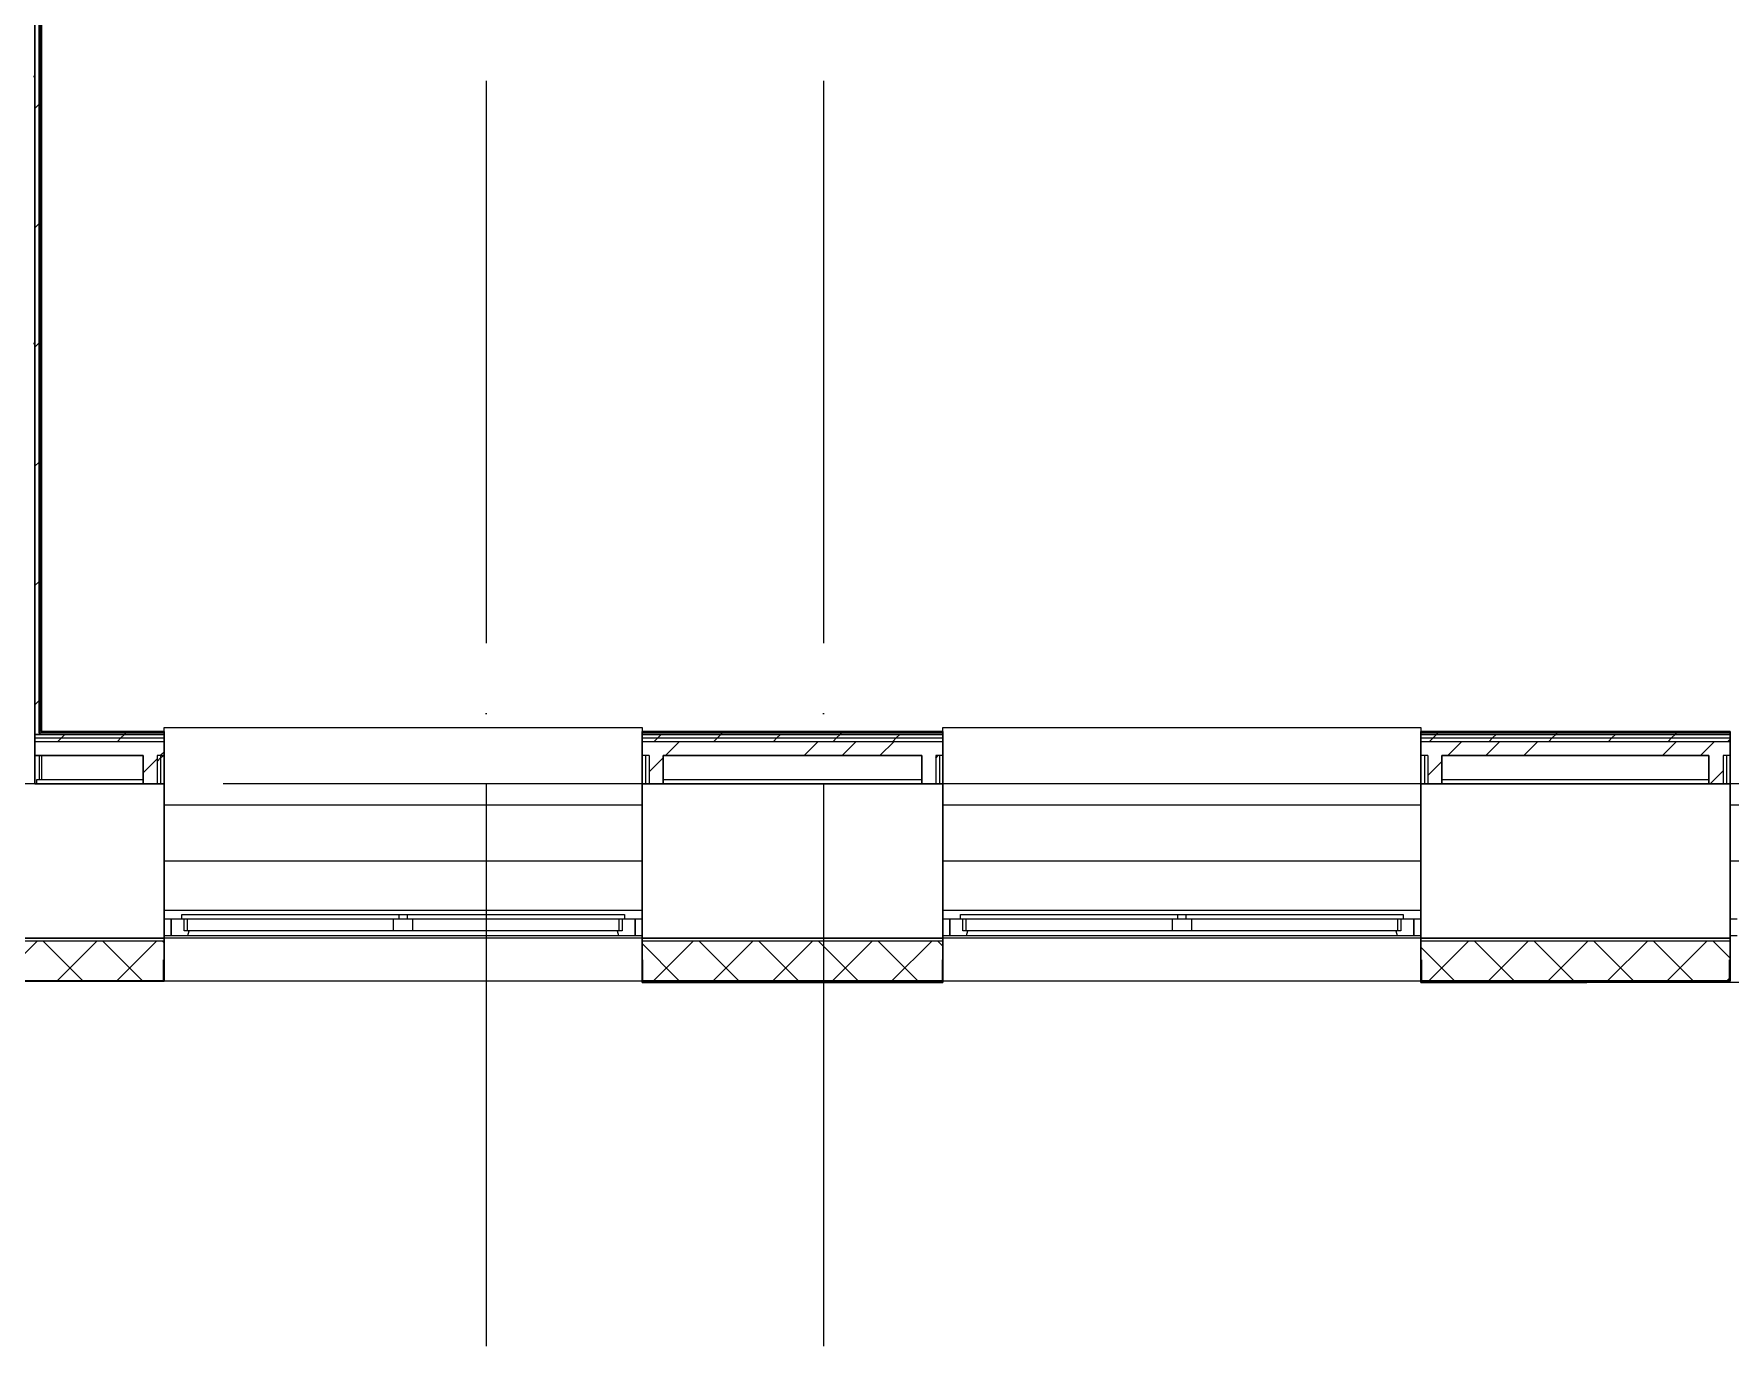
# Model space of a CAD drawing. Header units: millimetres. Extents: x -586848 to 520591, y -385801 to 675781.
# Drawn here: x -49067 to -43034, y 610581 to 615233 of the extents above; entities that cross this region are included whole.
import ezdxf

# ---------------------------------------------------------------- set-up
doc = ezdxf.new("R2010")
doc.units = ezdxf.units.MM
doc.linetypes.add('ADSK_Линия сетки', pattern=[25, 20, -2.5, 0, -2.5])
for name, color, linetype, lineweight in [('_ Окна', 7, 'Continuous', 9), ('Ограждение', 252, 'Continuous', 9), ('Окна', 252, 'Continuous', 9), ('Оси', 252, 'Continuous', 9), ('Стены внутренние', 7, 'Continuous', 18), ('Стены наружные', 7, 'Continuous', 18), ('Стены штриховка', 7, 'Continuous', 9)]:
    doc.layers.add(name, color=color, linetype=linetype, lineweight=lineweight)

# ---------------------------------------------------------------- blocks, each defined once
blk = doc.blocks.new('1 этаж')
at = {"layer": 'Стены наружные', "lineweight": 9, "true_color": 0x636466}
h = blk.add_hatch(dxfattribs=at)
h.set_pattern_fill('FP_41', color=251, style=0, pattern_type=2)
h.set_pattern_definition([(180, (-32119.82, 96), (-1e-14, -100), [])])
h.paths.add_polyline_path([(-66005.8, -20703.7), (-64730.8, -20703.7), (-64730.8, -20693.7), (-66005.8, -20693.7)])
h.paths.add_polyline_path([(2117.4, -20703.7), (2694.2, -20703.7), (2694.2, -20693.7), (1409.2, -20693.7), (1409.2, -20703.7)])
h.paths.add_polyline_path([(-63030.8, -20703.7), (-61880.8, -20703.7), (-61880.8, -20693.7), (-63030.8, -20693.7)])
h.paths.add_polyline_path([(-752.8, -20703.7), (-290.8, -20703.7), (-290.8, -20693.7), (-1390.8, -20693.7), (-1390.8, -20703.7)])
h.paths.add_polyline_path([(-60180.8, -20703.7), (-59050.8, -20703.7), (-59050.8, -20693.7), (-60180.8, -20693.7)])
h.paths.add_polyline_path([(-3623, -20703.7), (-3090.8, -20703.7), (-3090.8, -20693.7), (-4165.8, -20693.7), (-4165.8, -20703.7)])
h.paths.add_polyline_path([(-57350.8, -20703.7), (-56240.8, -20703.7), (-56240.8, -20693.7), (-57350.8, -20693.7)])
h.paths.add_polyline_path([(-5865.8, -20703.7), (-5865.8, -20693.7), (-6960.8, -20693.7), (-6960.8, -20703.7), (-6493.2, -20703.7)])
h.paths.add_polyline_path([(-54540.8, -20703.7), (-53450.8, -20703.7), (-53450.8, -20693.7), (-54540.8, -20693.7)])
h.paths.add_polyline_path([(-8660.8, -20703.7), (-8660.8, -20693.7), (-9765.8, -20693.7), (-9765.8, -20703.7), (-9363.4, -20703.7)])
h.paths.add_polyline_path([(-51750.8, -20703.7), (-50620.8, -20703.7), (-50620.8, -20693.7), (-51750.8, -20693.7)])
h.paths.add_polyline_path([(-11516, -20703.7), (-11465.8, -20703.7), (-11465.8, -20693.7), (-12545.8, -20693.7), (-12545.8, -20703.7), (-12233.6, -20703.7)])
h.paths.add_polyline_path([(-48920.8, -20703.7), (-47800.8, -20703.7), (-47800.8, -20693.7), (-48920.8, -20693.7)])
h.paths.add_polyline_path([(-14245.8, -20703.7), (-14245.8, -20693.7), (-15320.8, -20693.7), (-15320.8, -20703.7), (-14386.2, -20703.7)])
h.paths.add_polyline_path([(-46100.8, -20703.7), (-45030.8, -20703.7), (-45030.8, -20693.7), (-46100.8, -20693.7)])
h.paths.add_polyline_path([(-17256.4, -20703.7), (-17020.8, -20703.7), (-17020.8, -20693.7), (-18120.8, -20693.7), (-18120.8, -20703.7), (-17974, -20703.7)])
h.paths.add_polyline_path([(-43330.8, -20703.7), (-42230.8, -20703.7), (-42230.8, -20693.7), (-43330.8, -20693.7)])
h.paths.add_polyline_path([(-19820.8, -20703.7), (-19820.8, -20693.7), (-20920.8, -20693.7), (-20920.8, -20703.7), (-20126.6, -20703.7)])
h.paths.add_polyline_path([(-40530.8, -20703.7), (-39400.8, -20703.7), (-39400.8, -20693.7), (-40530.8, -20693.7)])
h.paths.add_polyline_path([(-22620.8, -20703.7), (-22620.8, -20693.7), (-23700.8, -20693.7), (-23700.8, -20703.7), (-22996.8, -20703.7)])
h.paths.add_polyline_path([(-25867, -20703.7), (-25400.8, -20703.7), (-25400.8, -20693.7), (-26500.8, -20693.7), (-26500.8, -20703.7), (-26498.8, -20703.7)])
h.paths.add_polyline_path([(-37700.8, -20703.7), (-36590.8, -20703.7), (-36590.8, -20693.7), (-37700.8, -20693.7)])
h.paths.add_polyline_path([(-28202.8, -20703.7), (-28200.8, -20703.7), (-28200.8, -20693.7), (-29240.8, -20693.7), (-29239.8, -20703.7), (-28378.4, -20703.7)])
h.paths.add_polyline_path([(-34890.8, -20703.7), (-33780.8, -20703.7), (-33780.8, -20693.7), (-34890.8, -20693.7)])
h.paths.add_polyline_path([(-30940.8, -20703.7), (-30940.8, -20693.7), (-32080.8, -20693.7), (-32079.8, -20703.7), (-31090.8, -20703.7)])
at = {"layer": '_ Окна', "color": 251, "true_color": 0x636466}
for p, q in [((-47775.8, -20625.7), (-47800.8, -20625.7)), ((-47775.8, -20683.7), (-47775.8, -20625.7)), ((-46100.8, -20625.7), (-46125.8, -20625.7)), ((-46125.8, -20625.7), (-46125.8, -20683.7)), ((-45005.8, -20625.7), (-45030.8, -20625.7)), ((-45005.8, -20683.7), (-45005.8, -20625.7)), ((-43330.8, -20625.7), (-43355.8, -20625.7)), ((-43355.8, -20625.7), (-43355.8, -20683.7)), ((-42205.8, -20625.7), (-42230.8, -20625.7)), ((-47800.8, -20683.7), (-47775.8, -20683.7)), ((-46125.8, -20683.7), (-46100.8, -20683.7)), ((-45030.8, -20683.7), (-45005.8, -20683.7)), ((-43355.8, -20683.7), (-43330.8, -20683.7)), ((-42230.8, -20683.7), (-42205.8, -20683.7))]:
    blk.add_line(p, q, dxfattribs=at)
at = {"layer": '_ Окна', "color": 251, "lineweight": 18, "true_color": 0x636466}
for p, q in [((-47737.8, -20625.7), (-47775.8, -20625.7)), ((-47775.8, -20625.7), (-47775.8, -20683.7)), ((-47729.8, -20666.7), (-47729.8, -20625.7)), ((-46171.8, -20625.7), (-46171.8, -20666.7)), ((-46125.8, -20625.7), (-46163.8, -20625.7)), ((-46125.8, -20683.7), (-46125.8, -20625.7)), ((-44967.8, -20625.7), (-45005.8, -20625.7)), ((-45005.8, -20625.7), (-45005.8, -20683.7)), ((-44959.8, -20666.7), (-44959.8, -20625.7)), ((-43401.8, -20625.7), (-43401.8, -20666.7)), ((-43355.8, -20625.7), (-43393.8, -20625.7)), ((-43355.8, -20683.7), (-43355.8, -20625.7)), ((-47775.8, -20683.7), (-47716.4, -20683.7)), ((-47717.8, -20666.7), (-47729.8, -20666.7)), ((-47716.4, -20683.7), (-47711.8, -20666.7)), ((-46189.8, -20666.7), (-46185.2, -20683.7)), ((-46185.2, -20683.7), (-46125.8, -20683.7)), ((-46171.8, -20666.7), (-46183.8, -20666.7)), ((-45005.8, -20683.7), (-44946.4, -20683.7)), ((-44947.8, -20666.7), (-44959.8, -20666.7)), ((-44946.4, -20683.7), (-44941.8, -20666.7)), ((-43419.8, -20666.7), (-43415.2, -20683.7)), ((-43415.2, -20683.7), (-43355.8, -20683.7)), ((-43401.8, -20666.7), (-43413.8, -20666.7))]:
    blk.add_line(p, q, dxfattribs=at)
at = {"layer": 'Ограждение', "color": 251, "true_color": 0x636466}
for p, q in [((-48235.8, -19958.8), (-48235.8, -15013.7)), ((-47800.8, -19958.7), (-47800.8, -19943.7)), ((-47800.8, -19943.7), (-46100.8, -19943.7)), ((-46100.8, -19943.7), (-46100.8, -19958.7)), ((-45030.8, -19958.7), (-45030.8, -19943.7)), ((-45030.8, -19943.7), (-43330.8, -19943.7)), ((-43330.8, -19943.7), (-43330.8, -19958.7)), ((-48245.8, -20043.7), (-48245.8, -20128.7)), ((-48235.8, -20128.7), (-48235.8, -20043.7)), ((-47800.8, -20218.7), (-46100.8, -20218.7)), ((-45030.8, -20218.7), (-43330.8, -20218.7)), ((-42230.8, -20218.7), (-40530.8, -20218.7)), ((-47800.8, -20418.7), (-46100.8, -20418.7)), ((-45030.8, -20418.7), (-43330.8, -20418.7)), ((-42230.8, -20418.7), (-40530.8, -20418.7)), ((-47800.8, -20593.7), (-46100.8, -20593.7)), ((-45030.8, -20593.7), (-43330.8, -20593.7))]:
    blk.add_line(p, q, dxfattribs=at)
at = {"layer": 'Окна', "color": 251, "true_color": 0x636466}
for p, q in [((-47737.8, -20608.7), (-46965.8, -20608.7)), ((-47737.8, -20625.7), (-47737.8, -20608.7)), ((-46965.8, -20625.7), (-47737.8, -20625.7)), ((-47717.8, -20666.7), (-47717.8, -20625.7)), ((-46985.8, -20625.7), (-46985.8, -20666.7)), ((-46965.8, -20608.7), (-46935.8, -20608.7)), ((-46965.8, -20608.7), (-46965.8, -20625.7)), ((-46935.8, -20625.7), (-46965.8, -20625.7)), ((-46935.8, -20608.7), (-46163.8, -20608.7)), ((-46935.8, -20625.7), (-46935.8, -20608.7)), ((-46163.8, -20625.7), (-46935.8, -20625.7)), ((-46915.8, -20666.7), (-46915.8, -20625.7)), ((-46183.8, -20625.7), (-46183.8, -20666.7)), ((-46163.8, -20608.7), (-46163.8, -20625.7)), ((-44967.8, -20608.7), (-44195.8, -20608.7)), ((-44967.8, -20625.7), (-44967.8, -20608.7)), ((-44195.8, -20625.7), (-44967.8, -20625.7)), ((-44947.8, -20666.7), (-44947.8, -20625.7)), ((-44215.8, -20625.7), (-44215.8, -20666.7)), ((-44195.8, -20608.7), (-44165.8, -20608.7)), ((-44195.8, -20608.7), (-44195.8, -20625.7)), ((-44165.8, -20625.7), (-44195.8, -20625.7)), ((-44165.8, -20608.7), (-43393.8, -20608.7)), ((-44165.8, -20625.7), (-44165.8, -20608.7)), ((-43393.8, -20625.7), (-44165.8, -20625.7)), ((-44145.8, -20666.7), (-44145.8, -20625.7)), ((-43413.8, -20625.7), (-43413.8, -20666.7)), ((-43393.8, -20608.7), (-43393.8, -20625.7)), ((-46985.8, -20666.7), (-47717.8, -20666.7)), ((-47716.4, -20683.7), (-46185.2, -20683.7)), ((-46915.8, -20666.7), (-46985.8, -20666.7)), ((-46183.8, -20666.7), (-46915.8, -20666.7)), ((-44215.8, -20666.7), (-44947.8, -20666.7)), ((-44946.4, -20683.7), (-43415.2, -20683.7)), ((-44145.8, -20666.7), (-44215.8, -20666.7)), ((-43413.8, -20666.7), (-44145.8, -20666.7))]:
    blk.add_line(p, q, dxfattribs=at)
at = {"layer": 'Оси', "color": 251, "linetype": 'ADSK_Линия сетки', "ltscale": 100, "true_color": 0x636466}
for p, q in [((-46655.8, -2643.7), (-46655.8, -33769.9)), ((-45455.8, -2643.7), (-45455.8, -33769.9)), ((4411.5, -20143.7), (-72528.1, -20143.7))]:
    blk.add_line(p, q, dxfattribs=at)
at = {"layer": 'Стены внутренние', "color": 251, "lineweight": 30, "true_color": 0x636466}
for p, q in [((-48265.8, -17628.7), (-48260.8, -17628.7)), ((-48260.8, -18578.7), (-48265.8, -18578.7)), ((-48260.8, -20143.7), (-48260.8, -20043.7)), ((-47875.8, -20143.7), (-48260.8, -20143.7)), ((-47800.8, -20693.7), (-47800.8, -20143.7)), ((-46100.8, -20143.7), (-46100.8, -20693.7)), ((-45105.8, -20143.7), (-46025.8, -20143.7)), ((-45030.8, -20693.7), (-45030.8, -20143.7)), ((-43330.8, -20143.7), (-43330.8, -20693.7)), ((-42305.8, -20143.7), (-43255.8, -20143.7)), ((-42230.8, -20693.7), (-42230.8, -20143.7)), ((-48920.8, -20693.7), (-47800.8, -20693.7)), ((-46100.8, -20693.7), (-45030.8, -20693.7)), ((-43330.8, -20693.7), (-42230.8, -20693.7)), ((-47800.8, -20845.7), (-47800.8, -20703.7)), ((-46100.8, -20703.7), (-46100.8, -20845.7)), ((-45030.8, -20845.7), (-45030.8, -20703.7)), ((-43330.8, -20703.7), (-43330.8, -20845.7)), ((-42230.8, -20845.7), (-42230.8, -20703.7)), ((-48920.8, -20845.7), (-47800.8, -20845.7)), ((-43330.8, -20845.7), (-42230.8, -20845.7))]:
    blk.add_line(p, q, dxfattribs=at)
at = {"layer": 'Стены внутренние', "color": 251, "true_color": 0x636466}
for p, q in [((-46100.8, -20693.7), (-47800.8, -20693.7)), ((-43330.8, -20693.7), (-45030.8, -20693.7)), ((-46100.8, -20845.7), (-47800.8, -20845.7)), ((-43330.8, -20845.7), (-45030.8, -20845.7))]:
    blk.add_line(p, q, dxfattribs=at)
at = {"layer": 'Стены внутренние', "color": 251, "linetype": 'Continuous', "lineweight": 9, "true_color": 0x636466}
for p, q in [((-48392.7, -20843.7), (-48252.7, -20703.7)), ((-48091.1, -20843.7), (-48231.1, -20703.7)), ((-48180.5, -20843.7), (-48040.5, -20703.7)), ((-47878.9, -20843.7), (-48018.9, -20703.7)), ((-47968.4, -20843.7), (-47828.4, -20703.7)), ((-47800.8, -20709.7), (-47806.8, -20703.7)), ((-45969.7, -20843.7), (-46100.8, -20712.7)), ((-46059.2, -20843.7), (-45919.2, -20703.7)), ((-45757.6, -20843.7), (-45897.6, -20703.7)), ((-45847.1, -20843.7), (-45707.1, -20703.7)), ((-45545.5, -20843.7), (-45685.5, -20703.7)), ((-45634.9, -20843.7), (-45494.9, -20703.7)), ((-45333.4, -20843.7), (-45473.4, -20703.7)), ((-45422.8, -20843.7), (-45282.8, -20703.7)), ((-45121.2, -20843.7), (-45261.2, -20703.7)), ((-45210.7, -20843.7), (-45070.7, -20703.7)), ((-45030.8, -20722), (-45049.1, -20703.7)), ((-43212, -20843.7), (-43330.8, -20725)), ((-43301.5, -20843.7), (-43161.5, -20703.7)), ((-42999.9, -20843.7), (-43139.9, -20703.7)), ((-43089.3, -20843.7), (-42949.3, -20703.7)), ((-42787.8, -20843.7), (-42927.8, -20703.7)), ((-42877.2, -20843.7), (-42737.2, -20703.7)), ((-42575.6, -20843.7), (-42715.6, -20703.7)), ((-42665.1, -20843.7), (-42525.1, -20703.7)), ((-42363.5, -20843.7), (-42503.5, -20703.7)), ((-42453, -20843.7), (-42313, -20703.7)), ((-42230.8, -20764.3), (-42291.4, -20703.7)), ((-46029.9, -20843.7), (-46031.1, -20845.7)), ((-45774.6, -20845.7), (-45775.7, -20843.7)), ((-45188, -20845.7), (-45189.1, -20843.7)), ((-43214.3, -20843.7), (-43215.4, -20845.7)), ((-42372.4, -20845.7), (-42373.5, -20843.7)), ((-42240.8, -20843.7), (-42232.8, -20835.7))]:
    blk.add_line(p, q, dxfattribs=at)
at = {"layer": 'Стены наружные', "color": 251, "lineweight": 30, "true_color": 0x636466}
for p, q in [((-48260.8, -14593.7), (-48260.8, -20043.7)), ((-48245.8, -19963.7), (-48245.8, -14728.7)), ((-48240.8, -19958.7), (-48240.8, -14733.7)), ((-48260.8, -19968.7), (-48245.8, -19968.7)), ((-48240.8, -19963.7), (-48245.8, -19963.7)), ((-47800.8, -19958.7), (-48240.8, -19958.7)), ((-47800.8, -20143.7), (-47800.8, -19958.7)), ((-46100.8, -19958.7), (-46100.8, -20143.7)), ((-45030.8, -19958.7), (-46100.8, -19958.7)), ((-45030.8, -20143.7), (-45030.8, -19958.7)), ((-43330.8, -19958.7), (-43330.8, -20143.7)), ((-42230.8, -19958.7), (-43330.8, -19958.7)), ((-42230.8, -20143.7), (-42230.8, -19958.7)), ((-48260.8, -20043.7), (-47875.8, -20043.7)), ((-47875.8, -20043.7), (-47875.8, -20143.7)), ((-46025.8, -20043.7), (-45105.8, -20043.7)), ((-46025.8, -20143.7), (-46025.8, -20043.7)), ((-45105.8, -20043.7), (-45105.8, -20143.7)), ((-43255.8, -20043.7), (-42305.8, -20043.7)), ((-43255.8, -20143.7), (-43255.8, -20043.7)), ((-42305.8, -20043.7), (-42305.8, -20143.7)), ((-47875.8, -20143.7), (-47800.8, -20143.7)), ((-46100.8, -20143.7), (-46025.8, -20143.7)), ((-45105.8, -20143.7), (-45030.8, -20143.7)), ((-43330.8, -20143.7), (-43255.8, -20143.7)), ((-42305.8, -20143.7), (-42230.8, -20143.7)), ((-47800.8, -20703.7), (-47800.8, -20693.7)), ((-46100.8, -20693.7), (-46100.8, -20703.7)), ((-45030.8, -20703.7), (-45030.8, -20693.7)), ((-42230.8, -20693.7), (-43330.8, -20693.7)), ((-43330.8, -20693.7), (-43330.8, -20703.7)), ((-42230.8, -20703.7), (-42230.8, -20693.7)), ((-45030.8, -20845.7), (-46100.8, -20845.7)), ((-46100.8, -20845.7), (-46100.8, -20850.7)), ((-46100.8, -20850.7), (-45030.8, -20850.7)), ((-45030.8, -20850.7), (-45030.8, -20845.7)), ((-43330.8, -20845.7), (-43330.8, -20850.7)), ((-43330.8, -20850.7), (-42740.8, -20850.7)), ((-42740.8, -20850.7), (-42740.8, -20845.7))]:
    blk.add_line(p, q, dxfattribs=at)
at = {"layer": 'Стены наружные', "color": 251, "linetype": 'Continuous', "lineweight": 9, "true_color": 0x636466}
for p, q in [((-48245.8, -17514.9), (-48240.8, -17509.9)), ((-48245.8, -17585.6), (-48240.8, -17580.6)), ((-48245.8, -17656.3), (-48240.8, -17651.3)), ((-48260.8, -17742), (-48245.8, -17727)), ((-48245.8, -17727), (-48240.8, -17722)), ((-48245.8, -17797.7), (-48240.8, -17792.7)), ((-48245.8, -17868.5), (-48240.8, -17863.5)), ((-48245.8, -17939.2), (-48240.8, -17934.2)), ((-48245.8, -18009.9), (-48240.8, -18004.9)), ((-48245.8, -18080.6), (-48240.8, -18075.6)), ((-48260.8, -18166.3), (-48245.8, -18151.3)), ((-48245.8, -18151.3), (-48240.8, -18146.3)), ((-48245.8, -18222), (-48240.8, -18217)), ((-48245.8, -18292.7), (-48240.8, -18287.7)), ((-48245.8, -18363.4), (-48240.8, -18358.4)), ((-48245.8, -18434.1), (-48240.8, -18429.1)), ((-48245.8, -18504.9), (-48240.8, -18499.9)), ((-48260.8, -18590.6), (-48245.8, -18575.6)), ((-48245.8, -18575.6), (-48240.8, -18570.6)), ((-48245.8, -18646.3), (-48240.8, -18641.3)), ((-48245.8, -18717), (-48240.8, -18712)), ((-48245.8, -18787.7), (-48240.8, -18782.7)), ((-48245.8, -18858.4), (-48240.8, -18853.4)), ((-48245.8, -18929.1), (-48240.8, -18924.1)), ((-48260.8, -19014.8), (-48245.8, -18999.8)), ((-48245.8, -18999.8), (-48240.8, -18994.8)), ((-48245.8, -19070.5), (-48240.8, -19065.5)), ((-48245.8, -19141.2), (-48240.8, -19136.2)), ((-48245.8, -19212), (-48240.8, -19207)), ((-48245.8, -19282.7), (-48240.8, -19277.7)), ((-48245.8, -19353.4), (-48240.8, -19348.4)), ((-48260.8, -19439.1), (-48245.8, -19424.1)), ((-48245.8, -19424.1), (-48240.8, -19419.1)), ((-48245.8, -19494.8), (-48240.8, -19489.8)), ((-48245.8, -19565.5), (-48240.8, -19560.5)), ((-48245.8, -19636.2), (-48240.8, -19631.2)), ((-48245.8, -19706.9), (-48240.8, -19701.9)), ((-48245.8, -19777.6), (-48240.8, -19772.6)), ((-48260.8, -19863.4), (-48245.8, -19848.4)), ((-48245.8, -19848.4), (-48240.8, -19843.4)), ((-48245.8, -19919.1), (-48240.8, -19914.1)), ((-48219.8, -19963.7), (-48214.8, -19958.7)), ((-48166.5, -19981.2), (-48154, -19968.7)), ((-48149, -19963.7), (-48144, -19958.7)), ((-48078.3, -19963.7), (-48073.3, -19958.7)), ((-48007.6, -19963.7), (-48002.6, -19958.7)), ((-47954.4, -19981.2), (-47941.9, -19968.7)), ((-47941.9, -19968.7), (-47936.9, -19963.7)), ((-47936.9, -19963.7), (-47931.9, -19958.7)), ((-47866.2, -19963.7), (-47861.2, -19958.7)), ((-46098.4, -19963.7), (-46093.4, -19958.7)), ((-46045.2, -19981.2), (-46032.7, -19968.7)), ((-46027.7, -19963.7), (-46022.7, -19958.7)), ((-45957, -19963.7), (-45952, -19958.7)), ((-45886.3, -19963.7), (-45881.3, -19958.7)), ((-45833.1, -19981.2), (-45820.6, -19968.7)), ((-45820.6, -19968.7), (-45815.6, -19963.7)), ((-45815.6, -19963.7), (-45810.6, -19958.7)), ((-45744.9, -19963.7), (-45739.9, -19958.7)), ((-45674.2, -19963.7), (-45669.2, -19958.7)), ((-45621, -19981.2), (-45608.5, -19968.7)), ((-45603.5, -19963.7), (-45598.5, -19958.7)), ((-45532.8, -19963.7), (-45527.8, -19958.7)), ((-45462, -19963.7), (-45457, -19958.7)), ((-45408.8, -19981.2), (-45396.3, -19968.7)), ((-45396.3, -19968.7), (-45391.3, -19963.7)), ((-45391.3, -19963.7), (-45386.3, -19958.7)), ((-45320.6, -19963.7), (-45315.6, -19958.7)), ((-45249.9, -19963.7), (-45244.9, -19958.7)), ((-45196.7, -19981.2), (-45184.2, -19968.7)), ((-45179.2, -19963.7), (-45174.2, -19958.7)), ((-45108.5, -19963.7), (-45103.5, -19958.7)), ((-45037.8, -19963.7), (-45032.8, -19958.7)), ((-43287.5, -19981.2), (-43275, -19968.7)), ((-43275, -19968.7), (-43270, -19963.7)), ((-43270, -19963.7), (-43265, -19958.7)), ((-43199.3, -19963.7), (-43194.3, -19958.7)), ((-43128.6, -19963.7), (-43123.6, -19958.7)), ((-43075.4, -19981.2), (-43062.9, -19968.7)), ((-43057.9, -19963.7), (-43052.9, -19958.7)), ((-42987.2, -19963.7), (-42982.2, -19958.7)), ((-42916.5, -19963.7), (-42911.5, -19958.7)), ((-42863.2, -19981.2), (-42850.7, -19968.7)), ((-42850.7, -19968.7), (-42845.7, -19963.7)), ((-42845.7, -19963.7), (-42840.7, -19958.7)), ((-42775, -19963.7), (-42770, -19958.7)), ((-42704.3, -19963.7), (-42699.3, -19958.7)), ((-42651.1, -19981.2), (-42638.6, -19968.7)), ((-42633.6, -19963.7), (-42628.6, -19958.7)), ((-42562.9, -19963.7), (-42557.9, -19958.7)), ((-42492.2, -19963.7), (-42487.2, -19958.7)), ((-42439, -19981.2), (-42426.5, -19968.7)), ((-42426.5, -19968.7), (-42421.5, -19963.7)), ((-42421.5, -19963.7), (-42416.5, -19958.7)), ((-42350.8, -19963.7), (-42345.8, -19958.7)), ((-42280.1, -19963.7), (-42275.1, -19958.7)), ((-48260.8, -19996.5), (-48258, -19993.7)), ((-48179, -19993.7), (-48166.5, -19981.2)), ((-47966.9, -19993.7), (-47954.4, -19981.2)), ((-47814.6, -20043.7), (-47800.8, -20030)), ((-46057.7, -19993.7), (-46045.2, -19981.2)), ((-46018, -20043.7), (-45968, -19993.7)), ((-45845.6, -19993.7), (-45833.1, -19981.2)), ((-45633.5, -19993.7), (-45621, -19981.2)), ((-45524.6, -20043.7), (-45474.6, -19993.7)), ((-45421.3, -19993.7), (-45408.8, -19981.2)), ((-45389.7, -20043.7), (-45339.7, -19993.7)), ((-45254.7, -20043.7), (-45204.7, -19993.7)), ((-45209.2, -19993.7), (-45196.7, -19981.2)), ((-43300, -19993.7), (-43287.5, -19981.2)), ((-43234.6, -20043.7), (-43184.6, -19993.7)), ((-43099.7, -20043.7), (-43049.7, -19993.7)), ((-43087.9, -19993.7), (-43075.4, -19981.2)), ((-42964.8, -20043.7), (-42914.8, -19993.7)), ((-42875.7, -19993.7), (-42863.2, -19981.2)), ((-42663.6, -19993.7), (-42651.1, -19981.2)), ((-42471.3, -20043.7), (-42421.3, -19993.7)), ((-42451.5, -19993.7), (-42439, -19981.2)), ((-42336.4, -20043.7), (-42286.4, -19993.7)), ((-42239.3, -19993.7), (-42230.8, -19985.2)), ((-47875.8, -20105), (-47825.8, -20055)), ((-47825.8, -20064.7), (-47813.3, -20052.2)), ((-47813.3, -20052.2), (-47804.8, -20043.7)), ((-46075.8, -20101.5), (-46025.8, -20051.5)), ((-45055.8, -20052.5), (-45047.1, -20043.7)), ((-43305.8, -20114.9), (-43255.8, -20064.9)), ((-42301.4, -20143.7), (-42255.8, -20098.1)), ((-46031.1, -20845.7), (-46034, -20850.7)), ((-45774, -20846.7), (-45774.6, -20845.7)), ((-45185.1, -20850.7), (-45188, -20845.7)), ((-43215.4, -20845.7), (-43218.3, -20850.6))]:
    blk.add_line(p, q, dxfattribs=at)
at = {"layer": 'Стены наружные', "color": 251, "true_color": 0x636466}
for p, q in [((-48253.3, -20128.7), (-47875.8, -20128.7)), ((-48253.3, -20143.7), (-48253.3, -20128.7)), ((-46025.8, -20128.7), (-45105.8, -20128.7)), ((-43255.8, -20128.7), (-42305.8, -20128.7)), ((-40530.8, -20850.7), (-42740.8, -20850.7))]:
    blk.add_line(p, q, dxfattribs=at)
at = {"layer": 'Стены штриховка', "color": 251, "true_color": 0x636466}
for p, q in [((-48245.8, -19968.7), (-47800.8, -19968.7)), ((-47800.8, -19963.7), (-48240.8, -19963.7)), ((-45030.8, -19963.7), (-46100.8, -19963.7)), ((-46100.8, -19968.7), (-45030.8, -19968.7)), ((-42230.8, -19963.7), (-43330.8, -19963.7)), ((-43330.8, -19968.7), (-42230.8, -19968.7)), ((-48260.8, -19981.2), (-47800.8, -19981.2)), ((-48260.8, -19993.7), (-47800.8, -19993.7)), ((-46100.8, -19981.2), (-45030.8, -19981.2)), ((-46100.8, -19993.7), (-45030.8, -19993.7)), ((-43330.8, -19981.2), (-42230.8, -19981.2)), ((-43330.8, -19993.7), (-42230.8, -19993.7)), ((-47800.8, -20043.7), (-47825.8, -20043.7)), ((-47825.8, -20043.7), (-47825.8, -20143.7)), ((-47813.3, -20043.7), (-47813.3, -20143.7)), ((-46075.8, -20043.7), (-46100.8, -20043.7)), ((-46088.3, -20043.7), (-46088.3, -20143.7)), ((-46075.8, -20043.7), (-46075.8, -20143.7)), ((-45030.8, -20043.7), (-45055.8, -20043.7)), ((-45055.8, -20043.7), (-45055.8, -20143.7)), ((-45043.3, -20043.7), (-45043.3, -20143.7)), ((-43305.8, -20043.7), (-43330.8, -20043.7)), ((-43318.3, -20043.7), (-43318.3, -20143.7)), ((-43305.8, -20043.7), (-43305.8, -20143.7)), ((-42230.8, -20043.7), (-42255.8, -20043.7)), ((-42255.8, -20043.7), (-42255.8, -20143.7)), ((-42243.3, -20043.7), (-42243.3, -20143.7)), ((-47800.8, -20703.7), (-48920.8, -20703.7)), ((-45030.8, -20703.7), (-46100.8, -20703.7)), ((-42230.8, -20703.7), (-43330.8, -20703.7)), ((-47800.8, -20769.7), (-47802.8, -20769.7)), ((-47802.8, -20843.7), (-47802.8, -20769.7)), ((-46098.8, -20769.7), (-46100.8, -20769.7)), ((-46098.8, -20769.7), (-46098.8, -20843.7)), ((-45030.8, -20769.7), (-45032.8, -20769.7)), ((-45032.8, -20843.7), (-45032.8, -20769.7)), ((-43328.8, -20769.7), (-43330.8, -20769.7)), ((-43328.8, -20769.7), (-43328.8, -20843.7)), ((-42230.8, -20769.7), (-42232.8, -20769.7)), ((-42232.8, -20843.7), (-42232.8, -20769.7)), ((-48918.8, -20843.7), (-47802.8, -20843.7)), ((-46098.8, -20843.7), (-45032.8, -20843.7)), ((-43328.8, -20843.7), (-42232.8, -20843.7))]:
    blk.add_line(p, q, dxfattribs=at)

msp = doc.modelspace()

# ---------------------------------------------------------------- block references
msp.add_blockref('1 этаж', (-802.7, 632710.4))

doc.saveas('drawing.dxf')
